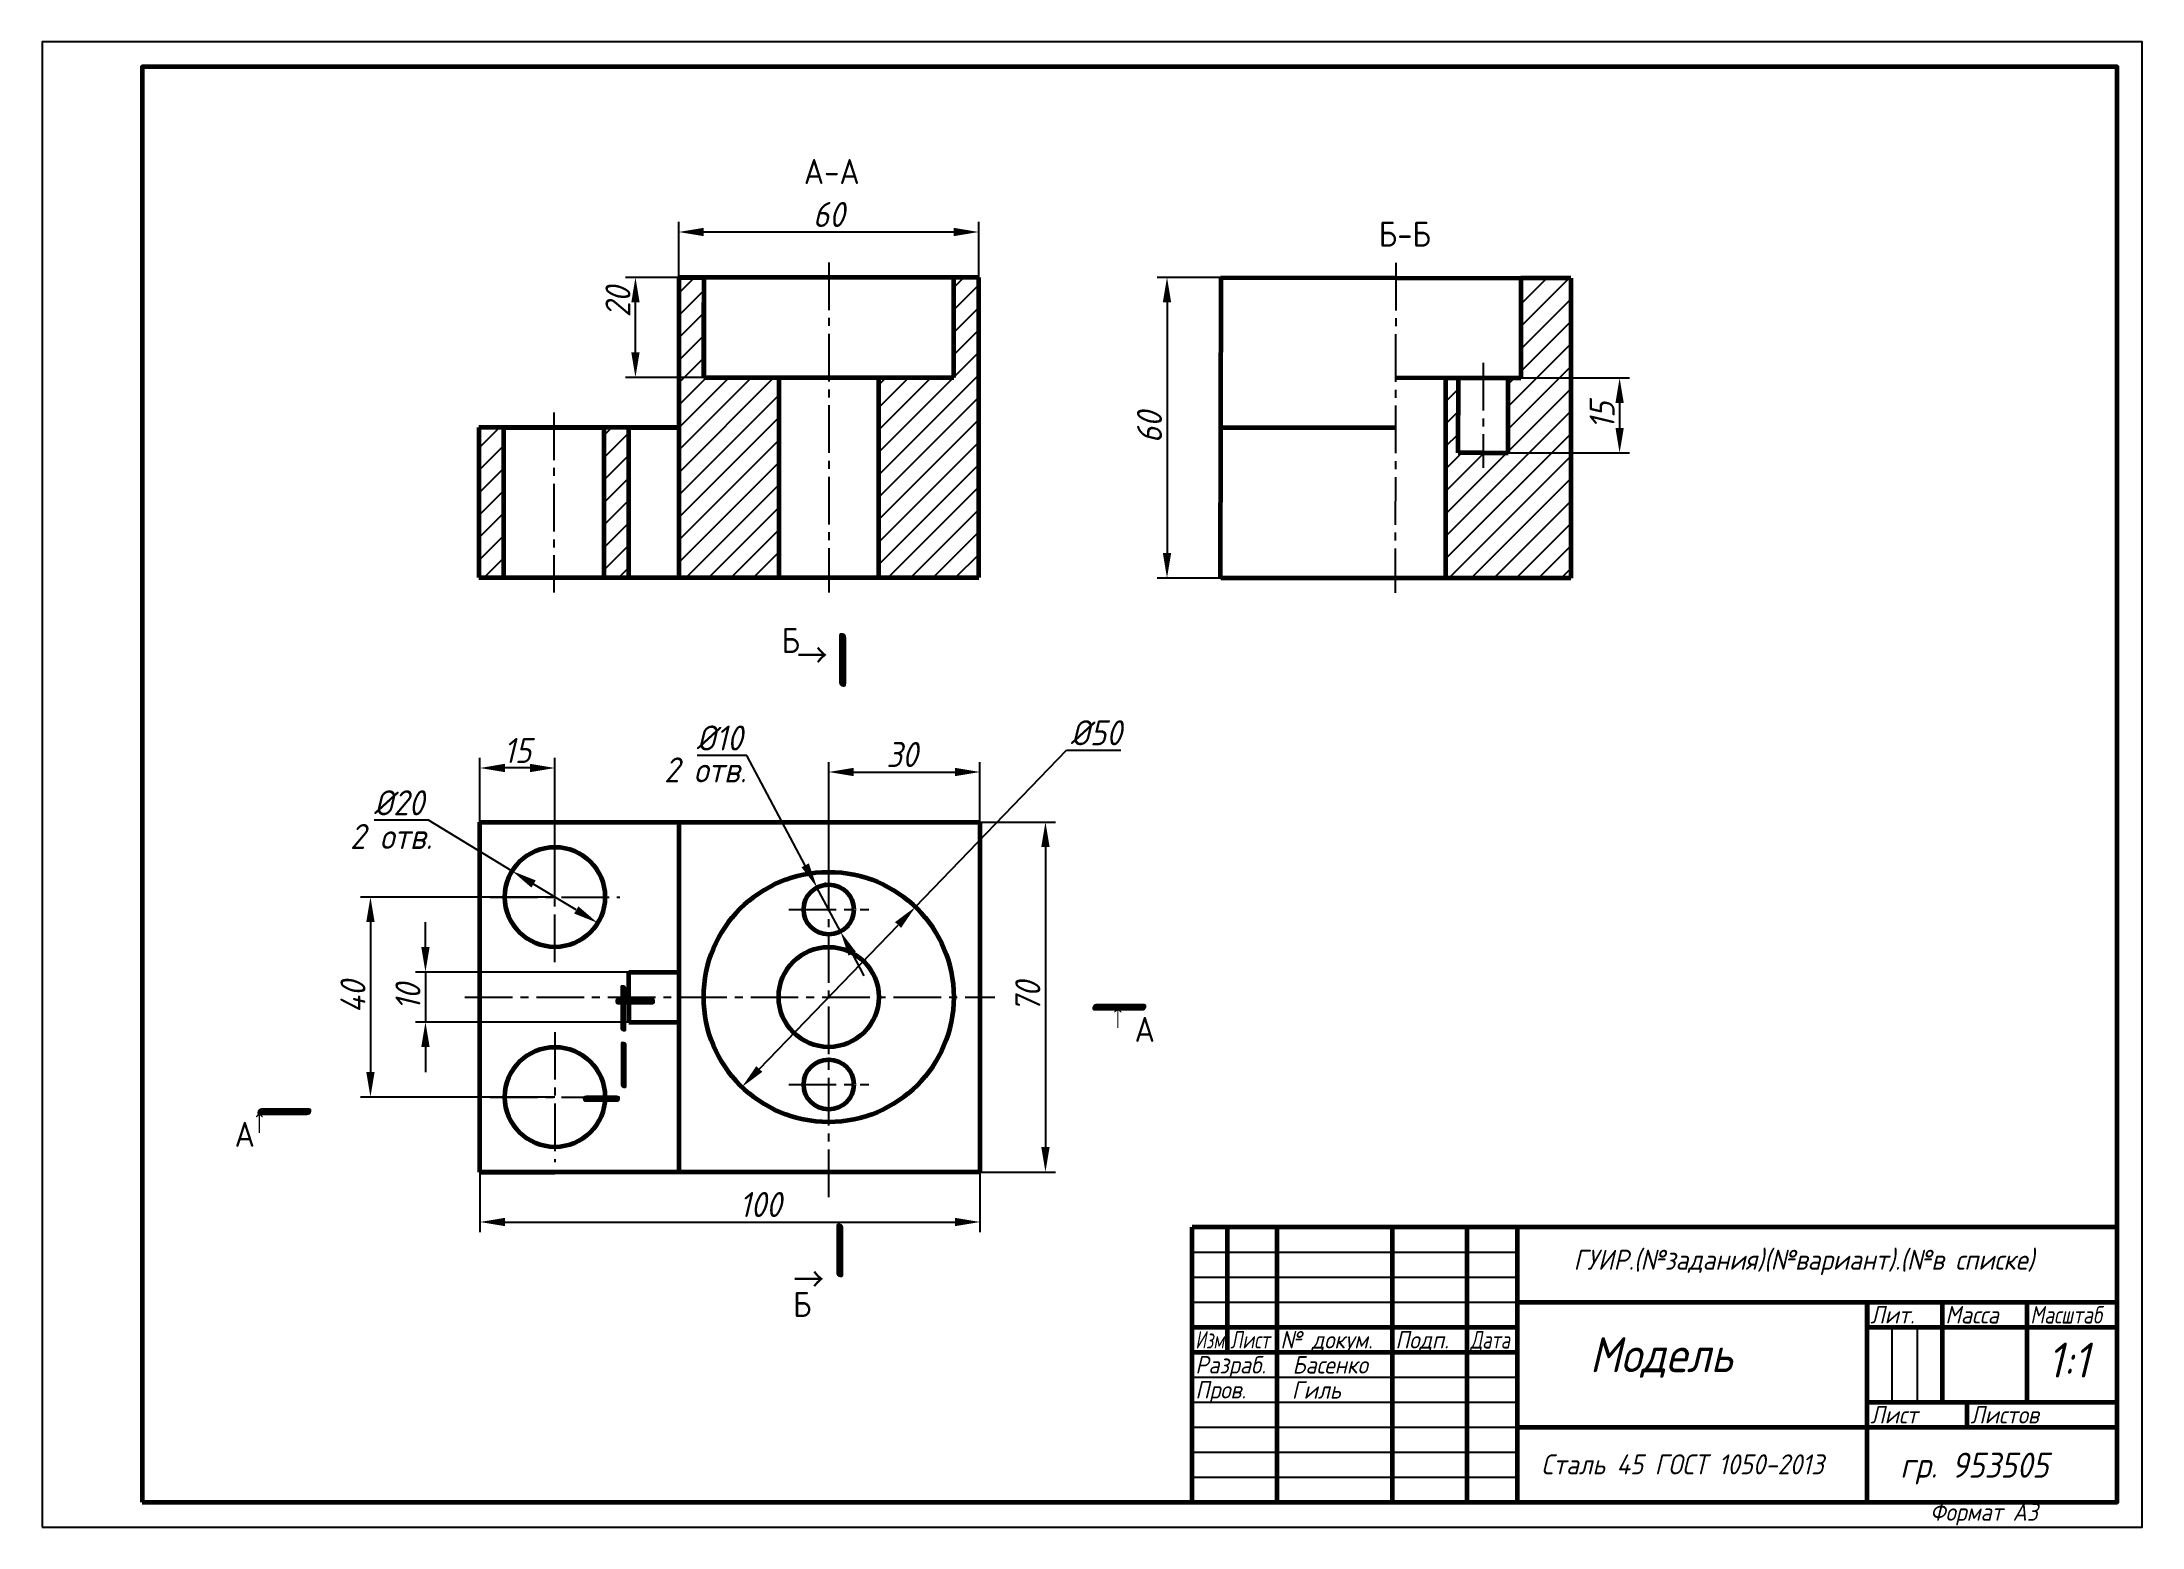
# Model space of a CAD drawing. Header units: millimetres. Extents: x 0 to 420, y 0 to 297.
import ezdxf

# ---------------------------------------------------------------- set-up
doc = ezdxf.new("R2010")
doc.units = ezdxf.units.MM
doc.header["$LTSCALE"] = 0.5
doc.linetypes.add('осевая2', pattern=[28.575, 19.05, -3.175, 3.175, -3.175])
doc.layers.get('0').update_dxf_attribs({"lineweight": 60})
doc.layers.get('Defpoints').update_dxf_attribs({"color": 5})
doc.layers.add('1-оси', color=1, linetype='осевая2')
doc.layers.add('3-размеры', color=6, linetype='Continuous')
doc.layers.add('2-штриховка', color=7, linetype='Continuous', true_color=0x00c7c7)
doc.layers.add('4-текст', color=7, linetype='Continuous', true_color=0x00ad00)
doc.styles.get("Standard").update_dxf_attribs({"font": 'isocpeui.ttf', "width": 0.9})
doc.dimstyles.new('Standart', dxfattribs={"dimtxt": 5, "dimasz": 5, "dimexe": 2, "dimexo": 0, "dimgap": 1, "dimtad": 1, "dimtoh": 1, "dimdec": 0, "dimtxsty": 'Standard', "dimcen": 2.5, "dimadec": 0, "dimazin": 0, "dimtfac": 1, "dimtdec": 0, "dimtmove": 0, "dimatfit": 3, "dimldrblk": 'DOTSMALL', "dimfxl": 1, "dimarcsym": 0})
pattern_1 = [(45, (36.69, -10), (-2.245064, 2.245064), [])]

# ---------------------------------------------------------------- blocks, each defined once
blk = doc.blocks.new('*D63')
at = {"layer": '3-размеры', "color": 0, "lineweight": -2, "transparency": 16777216}
for p, q in [((132.34, 249.92), (116.69, 249.92)), ((118.69, 234.92), (118.69, 244.92)), ((132.34, 229.92), (116.69, 229.92))]:
    blk.add_line(p, q, dxfattribs=at)
at = {"layer": '3-размеры', "color": 0, "transparency": 16777216}
for points in [[(117.86, 244.92), (119.52, 244.92), (118.69, 249.92)], [(117.86, 234.92), (119.52, 234.92), (118.69, 229.92)]]:
    blk.add_solid(points, dxfattribs=at)
at = {"layer": 'Defpoints', "color": 0, "transparency": 16777216}
for p in [(118.69, 249.92), (132.34, 249.92), (132.34, 229.92)]:
    blk.add_point(p, dxfattribs=at)
at = {"layer": '3-размеры', "color": 0, "transparency": 16777216, "insert": (115.19, 245), "char_height": 5, "attachment_point": 5, "rotation": 90}
blk.add_mtext('20', dxfattribs=at)
blk = doc.blocks.new('_DotSmall')
at = {"color": 0, "linetype": 'ByBlock', "const_width": 0.5}
blk.add_lwpolyline([(-0.0625, 0, 1), (0.0625, 0, 1)], format="xyb", close=True, dxfattribs=at)
blk = doc.blocks.new('*D64')
at = {"layer": '3-размеры', "color": 0, "lineweight": -2, "transparency": 16777216}
for p, q in [((127.34, 249.92), (127.34, 261)), ((187.34, 249.92), (187.34, 261)), ((132.34, 259), (182.34, 259))]:
    blk.add_line(p, q, dxfattribs=at)
at = {"layer": '3-размеры', "color": 0, "transparency": 16777216}
for points in [[(132.34, 259.83), (132.34, 258.17), (127.34, 259)], [(182.34, 259.83), (182.34, 258.17), (187.34, 259)]]:
    blk.add_solid(points, dxfattribs=at)
at = {"layer": 'Defpoints', "color": 0, "transparency": 16777216}
for p in [(187.34, 259), (127.34, 249.92), (187.34, 249.92)]:
    blk.add_point(p, dxfattribs=at)
at = {"layer": '3-размеры', "color": 0, "transparency": 16777216, "insert": (157.34, 262.5), "char_height": 5, "attachment_point": 5}
blk.add_mtext('60', dxfattribs=at)
blk = doc.blocks.new('*D65')
at = {"layer": '3-размеры', "color": 0, "lineweight": -2, "transparency": 16777216}
for p, q in [((102.59, 126), (63.69, 126)), ((65.69, 121), (65.69, 91)), ((102.59, 86), (63.69, 86))]:
    blk.add_line(p, q, dxfattribs=at)
at = {"layer": '3-размеры', "color": 0, "transparency": 16777216}
for points in [[(64.86, 121), (66.52, 121), (65.69, 126)], [(64.86, 91), (66.52, 91), (65.69, 86)]]:
    blk.add_solid(points, dxfattribs=at)
at = {"layer": 'Defpoints', "color": 0, "transparency": 16777216}
for p in [(102.59, 126), (65.69, 86), (102.59, 86)]:
    blk.add_point(p, dxfattribs=at)
at = {"layer": '3-размеры', "color": 0, "transparency": 16777216, "insert": (62.19, 106), "char_height": 5, "attachment_point": 5, "rotation": 90}
blk.add_mtext('40', dxfattribs=at)
blk = doc.blocks.new('*D66')
at = {"layer": '3-размеры', "color": 0, "lineweight": -2, "transparency": 16777216}
for p, q in [((187.59, 141), (202.69, 141)), ((200.69, 136), (200.69, 76)), ((187.59, 71), (202.69, 71))]:
    blk.add_line(p, q, dxfattribs=at)
at = {"layer": '3-размеры', "color": 0, "transparency": 16777216}
for points in [[(199.86, 136), (201.52, 136), (200.69, 141)], [(199.86, 76), (201.52, 76), (200.69, 71)]]:
    blk.add_solid(points, dxfattribs=at)
at = {"layer": 'Defpoints', "color": 0, "transparency": 16777216}
for p in [(187.59, 141), (187.59, 71), (200.69, 71)]:
    blk.add_point(p, dxfattribs=at)
at = {"layer": '3-размеры', "color": 0, "transparency": 16777216, "insert": (197.16, 106), "char_height": 5, "attachment_point": 5, "rotation": 90}
blk.add_mtext('70', dxfattribs=at)
blk = doc.blocks.new('*D67')
at = {"layer": '3-размеры', "color": 0, "lineweight": -2, "transparency": 16777216}
for p, q in [((87.59, 71), (87.59, 59)), ((187.59, 71), (187.59, 59)), ((92.59, 61), (182.59, 61))]:
    blk.add_line(p, q, dxfattribs=at)
at = {"layer": '3-размеры', "color": 0, "transparency": 16777216}
for points in [[(92.59, 61.83), (92.59, 60.17), (87.59, 61)], [(182.59, 61.83), (182.59, 60.17), (187.59, 61)]]:
    blk.add_solid(points, dxfattribs=at)
at = {"layer": 'Defpoints', "color": 0, "transparency": 16777216}
for p in [(87.59, 71), (187.59, 71), (187.59, 61)]:
    blk.add_point(p, dxfattribs=at)
at = {"layer": '3-размеры', "color": 0, "transparency": 16777216, "insert": (143.69, 64.5), "char_height": 5, "attachment_point": 5}
blk.add_mtext('100', dxfattribs=at)
blk = doc.blocks.new('*D68')
at = {"layer": '3-размеры', "color": 0, "lineweight": -2, "transparency": 16777216}
for p, q in [((76.69, 116), (76.69, 121)), ((117.34, 111), (74.69, 111)), ((76.69, 111), (76.69, 101)), ((117.34, 101), (74.69, 101)), ((76.69, 96), (76.69, 91))]:
    blk.add_line(p, q, dxfattribs=at)
at = {"layer": '3-размеры', "color": 0, "transparency": 16777216}
for points in [[(75.86, 116), (77.52, 116), (76.69, 111)], [(75.86, 96), (77.52, 96), (76.69, 101)]]:
    blk.add_solid(points, dxfattribs=at)
at = {"layer": 'Defpoints', "color": 0, "transparency": 16777216}
for p in [(117.34, 111), (76.69, 101), (117.34, 101)]:
    blk.add_point(p, dxfattribs=at)
at = {"layer": '3-размеры', "color": 0, "transparency": 16777216, "insert": (73.19, 106), "char_height": 5, "attachment_point": 5, "rotation": 90}
blk.add_mtext('10', dxfattribs=at)
blk = doc.blocks.new('*D70')
at = {"layer": '3-размеры', "color": 0, "lineweight": -2, "transparency": 16777216}
for p, q in [((157.34, 123.5), (157.34, 153)), ((187.59, 123.5), (187.59, 153)), ((162.34, 151), (182.59, 151))]:
    blk.add_line(p, q, dxfattribs=at)
at = {"layer": '3-размеры', "color": 0, "transparency": 16777216}
for points in [[(162.34, 151.83), (162.34, 150.17), (157.34, 151)], [(182.59, 151.83), (182.59, 150.17), (187.59, 151)]]:
    blk.add_solid(points, dxfattribs=at)
at = {"layer": 'Defpoints', "color": 0, "transparency": 16777216}
for p in [(187.59, 151), (157.34, 123.5), (187.59, 123.5)]:
    blk.add_point(p, dxfattribs=at)
at = {"layer": '3-размеры', "color": 0, "transparency": 16777216, "insert": (172, 154.5), "char_height": 5, "attachment_point": 5}
blk.add_mtext('30', dxfattribs=at)
blk = doc.blocks.new('*D74')
at = {"layer": '3-размеры', "color": 0, "lineweight": -2, "transparency": 16777216}
for p, q in [((174.68, 124.01), (204.88, 155.35)), ((204.88, 155.35), (215.77, 155.35)), ((174.68, 124.01), (173.24, 125.39)), ((143.46, 91.6), (171.21, 120.4)), ((139.99, 87.99), (138.55, 89.38))]:
    blk.add_line(p, q, dxfattribs=at)
at = {"layer": '3-размеры', "color": 0, "transparency": 16777216}
for points in [[(170.61, 120.98), (171.81, 119.83), (174.68, 124.01)], [(142.86, 92.17), (144.06, 91.02), (139.99, 87.99)]]:
    blk.add_solid(points, dxfattribs=at)
at = {"layer": 'Defpoints', "color": 0, "transparency": 16777216}
for p in [(174.68, 124.01), (174.68, 124.01), (139.99, 87.99)]:
    blk.add_point(p, dxfattribs=at)
at = {"layer": '3-размеры', "color": 0, "transparency": 16777216, "insert": (210.82, 158.85), "char_height": 5, "attachment_point": 5}
blk.add_mtext('%%C50', dxfattribs=at)
blk = doc.blocks.new('*D77')
at = {"layer": '3-размеры', "color": 0, "lineweight": -2, "transparency": 16777216}
for p, q in [((87.59, 126), (87.59, 153.8)), ((97.59, 151.8), (92.59, 151.8)), ((102.59, 126), (102.59, 153.8))]:
    blk.add_line(p, q, dxfattribs=at)
at = {"layer": '3-размеры', "color": 0, "transparency": 16777216}
for points in [[(92.59, 152.64), (92.59, 150.97), (87.59, 151.8)], [(97.59, 152.64), (97.59, 150.97), (102.59, 151.8)]]:
    blk.add_solid(points, dxfattribs=at)
at = {"layer": 'Defpoints', "color": 0, "transparency": 16777216}
for p in [(87.59, 151.8), (87.59, 126), (102.59, 126)]:
    blk.add_point(p, dxfattribs=at)
at = {"layer": '3-размеры', "color": 0, "transparency": 16777216, "insert": (95.09, 155.3), "char_height": 5, "attachment_point": 5}
blk.add_mtext('15', dxfattribs=at)
blk = doc.blocks.new('*D80')
at = {"layer": '3-размеры', "color": 0, "lineweight": -2, "transparency": 16777216}
for p, q in [((77.33, 141.34), (66.43, 141.34)), ((94.04, 131.19), (77.33, 141.34)), ((94.17, 131.39), (93, 129.48)), ((106.86, 123.41), (98.32, 128.59)), ((111.26, 121.01), (110.09, 119.1))]:
    blk.add_line(p, q, dxfattribs=at)
at = {"layer": '3-размеры', "color": 0, "transparency": 16777216}
for points in [[(98.75, 129.31), (97.88, 127.88), (94.04, 131.19)], [(107.29, 124.12), (106.43, 122.69), (111.13, 120.81)]]:
    blk.add_solid(points, dxfattribs=at)
at = {"layer": 'Defpoints', "color": 0, "transparency": 16777216}
for p in [(94.04, 131.19), (94.17, 131.39), (111.26, 121.01)]:
    blk.add_point(p, dxfattribs=at)
at = {"layer": '3-размеры', "color": 0, "transparency": 16777216, "insert": (71.38, 144.84), "char_height": 5, "attachment_point": 5}
blk.add_mtext('%%C20', dxfattribs=at)
blk = doc.blocks.new('*D82')
at = {"layer": '3-размеры', "color": 0, "lineweight": -2, "transparency": 16777216}
for p, q in [((140.96, 154.3), (131, 154.3)), ((152.64, 132.33), (140.96, 154.3)), ((154.99, 127.91), (156.76, 128.85)), ((159.69, 119.09), (154.99, 127.91)), ((159.69, 119.09), (161.45, 120.02)), ((162.03, 114.67), (164.38, 110.26))]:
    blk.add_line(p, q, dxfattribs=at)
at = {"layer": '3-размеры', "color": 0, "transparency": 16777216}
for points in [[(153.38, 132.72), (151.91, 131.94), (154.99, 127.91)], [(162.77, 115.06), (161.3, 114.28), (159.69, 119.09)]]:
    blk.add_solid(points, dxfattribs=at)
at = {"layer": 'Defpoints', "color": 0, "transparency": 16777216}
for p in [(154.99, 127.91), (154.99, 127.91), (159.69, 119.09)]:
    blk.add_point(p, dxfattribs=at)
at = {"layer": '3-размеры', "color": 0, "transparency": 16777216, "insert": (135.48, 157.8), "char_height": 5, "attachment_point": 5}
blk.add_mtext('%%C10', dxfattribs=at)
blk = doc.blocks.new('*D92')
at = {"layer": '3-размеры', "color": 0, "lineweight": -2, "transparency": 16777216}
for p, q in [((293.21, 229.8), (317.52, 229.8)), ((315.52, 224.8), (315.52, 219.83)), ((293.24, 214.83), (317.52, 214.83))]:
    blk.add_line(p, q, dxfattribs=at)
at = {"layer": '3-размеры', "color": 0, "transparency": 16777216}
for points in [[(314.69, 224.8), (316.36, 224.8), (315.52, 229.8)], [(314.69, 219.83), (316.36, 219.83), (315.52, 214.83)]]:
    blk.add_solid(points, dxfattribs=at)
at = {"layer": 'Defpoints', "color": 0, "transparency": 16777216}
for p in [(293.21, 229.8), (293.24, 214.83), (315.52, 214.83)]:
    blk.add_point(p, dxfattribs=at)
at = {"layer": '3-размеры', "color": 0, "transparency": 16777216, "insert": (312.02, 222.32), "char_height": 5, "attachment_point": 5, "rotation": 90}
blk.add_mtext('15', dxfattribs=at)
blk = doc.blocks.new('*D93')
at = {"layer": '3-размеры', "color": 0, "lineweight": -2, "transparency": 16777216}
for p, q in [((235.76, 249.92), (223, 249.92)), ((225, 244.92), (225, 194.78)), ((235.76, 189.78), (223, 189.78))]:
    blk.add_line(p, q, dxfattribs=at)
at = {"layer": '3-размеры', "color": 0, "transparency": 16777216}
for points in [[(224.17, 244.92), (225.83, 244.92), (225, 249.92)], [(224.17, 194.78), (225.83, 194.78), (225, 189.78)]]:
    blk.add_solid(points, dxfattribs=at)
at = {"layer": 'Defpoints', "color": 0, "transparency": 16777216}
for p in [(235.76, 249.92), (225, 189.78), (235.76, 189.78)]:
    blk.add_point(p, dxfattribs=at)
at = {"layer": '3-размеры', "color": 0, "transparency": 16777216, "insert": (221.5, 219.92), "char_height": 5, "attachment_point": 5, "rotation": 90}
blk.add_mtext('60', dxfattribs=at)

msp = doc.modelspace()

# ---------------------------------------------------------------- hatches: boundary and pattern name
at = {"layer": '2-штриховка'}
h = msp.add_hatch(dxfattribs=at)
h.set_pattern_fill('ANSI31', color=256)
h.set_pattern_definition(pattern_1)
h.paths.add_polyline_path([(147.34, 229.92), (132.34, 229.92), (132.34, 244.92), (132.34, 249.92), (127.34, 249.92), (127.34, 219.92), (127.34, 189.92), (147.34, 189.92)])
h.paths.add_polyline_path([(187.34, 234.92), (187.34, 249.92), (182.34, 249.92), (182.34, 229.92), (167.34, 229.92), (167.34, 189.92), (187.34, 189.92)])
h.paths.add_polyline_path([(305.76, 249.78), (295.76, 249.78), (295.76, 229.78), (293.21, 229.78), (293.24, 214.83), (288.24, 214.83), (283.24, 214.83), (283.27, 229.8), (280.72, 229.81), (280.72, 189.78), (305.76, 189.78)])
h = msp.add_hatch(dxfattribs=at)
h.set_pattern_fill('ANSI31', color=256)
h.set_pattern_definition(pattern_1)
h.paths.add_polyline_path([(117.34, 219.92), (112.34, 219.92), (112.34, 189.92), (117.34, 189.92)])
h.paths.add_polyline_path([(92.34, 219.92), (87.34, 219.92), (87.34, 189.92), (92.34, 189.92)])

# ---------------------------------------------------------------- linework, layer by layer
for p, q in [((127.34, 249.92), (127.34, 219.92)), ((187.34, 249.92), (127.34, 249.92)), ((127.34, 249.92), (132.34, 249.92)), ((132.34, 249.92), (132.34, 229.92)), ((182.34, 229.92), (182.34, 249.92)), ((187.34, 234.92), (187.34, 249.92)), ((235.76, 249.92), (235.64, 189.92)), ((235.76, 249.92), (305.76, 249.78)), ((305.76, 249.78), (295.76, 249.78)), ((295.76, 249.78), (295.76, 229.78)), ((305.76, 249.78), (305.76, 189.78)), ((132.34, 229.92), (132.34, 244.92)), ((187.34, 189.92), (187.34, 234.92)), ((132.34, 229.92), (147.34, 229.92)), ((147.34, 229.92), (147.34, 189.92)), ((147.34, 229.92), (167.34, 229.92)), ((167.34, 189.92), (167.34, 229.92)), ((167.34, 229.92), (182.34, 229.92)), ((295.76, 229.78), (270.72, 229.83)), ((280.72, 229.83), (280.72, 189.78)), ((280.72, 229.83), (295.76, 229.83)), ((283.24, 214.83), (283.27, 229.8)), ((293.24, 214.83), (293.21, 229.8)), ((127.34, 219.92), (87.34, 219.92)), ((87.34, 219.92), (87.34, 189.92)), ((92.34, 189.92), (92.34, 219.92)), ((92.34, 219.92), (94.34, 219.92)), ((92.34, 219.92), (112.34, 219.92)), ((94.34, 219.92), (96.34, 219.92)), ((112.34, 219.92), (112.34, 189.92)), ((117.34, 189.92), (117.34, 219.92)), ((117.34, 219.92), (127.34, 219.92)), ((127.34, 219.92), (127.34, 189.92)), ((235.7, 219.92), (270.7, 219.92)), ((288.24, 214.83), (283.24, 214.83)), ((288.24, 214.83), (293.24, 214.83)), ((87.34, 189.92), (187.34, 189.92)), ((87.34, 189.92), (87.84, 189.92)), ((87.34, 189.92), (92.34, 189.92)), ((112.34, 189.92), (117.34, 189.92)), ((147.34, 189.92), (167.34, 189.92)), ((305.76, 189.78), (235.76, 189.78)), ((87.59, 141), (187.59, 141)), ((87.59, 71), (87.59, 141)), ((87.59, 141), (102.59, 141)), ((127.34, 141), (127.34, 71)), ((187.59, 141), (187.59, 71)), ((117.34, 106), (117.34, 111)), ((117.34, 111), (127.34, 111)), ((117.34, 106), (117.34, 101)), ((117.34, 101), (127.34, 101)), ((187.59, 71), (87.59, 71)), ((87.59, 71), (102.59, 71)), ((365, 45), (365, 40))]:
    msp.add_line(p, q)
at = {"lineweight": 60}
for p, q in [((415, 60), (230, 60)), ((230, 5), (230, 60)), ((237, 60), (237, 35)), ((247, 5), (247, 60)), ((270, 60), (270, 5)), ((285, 5), (285, 60)), ((295, 60), (295, 5)), ((295, 45), (415, 45)), ((365, 5), (365, 45)), ((380, 45), (380, 25)), ((397, 25), (397, 45)), ((230, 40), (295, 40)), ((365, 40), (415, 40)), ((230, 35), (295, 35)), ((365, 25), (415, 25)), ((385, 20), (385, 25)), ((295, 20), (415, 20))]:
    msp.add_line(p, q, dxfattribs=at)
at = {"lineweight": -3}
for p, q in [((230, 55), (295, 55)), ((230, 50), (295, 50)), ((230, 45), (295, 45)), ((370, 25), (370, 40)), ((375, 40), (375, 25)), ((230, 30), (295, 30)), ((230, 25), (295, 25)), ((230, 20), (295, 20)), ((230, 15), (295, 15)), ((230, 10), (295, 10))]:
    msp.add_line(p, q, dxfattribs=at)
at = {"lineweight": 60}
msp.add_lwpolyline([(20, 5), (415, 5), (415, 292), (20, 292)], close=True, dxfattribs=at)
for centre, radius in [((102.59, 126), 10), ((157.34, 106), 25), ((157.34, 123.5), 5), ((157.34, 106), 10), ((102.59, 86), 10), ((157.34, 88.5), 5)]:
    msp.add_circle(centre, radius)
at = {"layer": '1-оси'}
for p, q in [((157.34, 252.92), (157.34, 186.92)), ((270.76, 252.85), (270.63, 186.85)), ((288.24, 232.83), (288.24, 211.83)), ((102.34, 222.92), (102.34, 186.92)), ((157.34, 66), (157.34, 144)), ((102.59, 113), (102.59, 139)), ((89.59, 126), (115.59, 126)), ((149.34, 123.5), (165.34, 123.5)), ((84.59, 106), (190.59, 106)), ((102.59, 99), (102.59, 73)), ((149.34, 88.5), (165.34, 88.5)), ((89.59, 86), (115.59, 86))]:
    msp.add_line(p, q, dxfattribs=at)
at = {"layer": 'Defpoints'}
msp.add_lwpolyline([(0, 0), (420, 0), (420, 297), (0, 297)], close=True, dxfattribs=at)

# ---------------------------------------------------------------- texts
at = {"lineweight": -3, "width": 0.9}
msp.add_text('Формат А3', height=3.5, dxfattribs=at).set_placement((377.6, 1.25))
at = {"attachment_point": 1}
for s, width, insert, char_height in [('{\\fISOCPEUR|b0|i0|c204|p34;А-А}', 15, (152.37, 273.6), 5), ('{\\fISOCPEUR|b0|i0|c204|p34;Б-Б}', 33, (267.35, 261.08), 5), ('{\\fISOCPEUR|b0|i0|c204|p34;Б}', 5, (147.92, 179.82), 5), ('{\\fSimSun|b1|i0|c134|p2;→}', 22, (151.01, 176.83), 5), ('{\\fISOCPEUR|b0|i0|c204|p34;–}', 10, (113.69, 114.21), 15), ('—', 10, (207.69, 113), 15), ('{\\fMS PGothic|b0|i0|c128|p34;↑\\fMS PGothic|b0|i0|c0|p34; }', 13, (213.69, 105), 5), ('{\\fISOCPEUR|b0|i0|c204|p34;А}', 12, (218.53, 102.03), 5), ('{\\fISOCPEUR|b0|i0|c204|p34;–}', 10, (107.26, 94.09), 14), ('{\\fISOCPEUR|b0|i0|c204|p34;А}', 12, (38.53, 81.04), 5), ('{\\fMS PGothic|b0|i0|c128|p34;↑}', 13, (42, 84), 5), ('—', 10, (40.7, 92.12), 15), ('{\\fSimSun|b1|i0|c134|p2;→}', 22, (150.31, 52.04), 5), ('{\\fISOCPEUR|b0|i0|c204|p34;Б}', 5, (150.21, 47.03), 5)]:
    msp.add_mtext_dynamic_manual_height_columns(s, width=width, gutter_width=25, heights=[0], dxfattribs=dict(at, insert=insert, char_height=char_height))
at = {"attachment_point": 1, "rotation": 90}
for width, insert, char_height in [(15, (151.07, 165.64), 15), (10, (108.43, 97), 13), (10, (108.5, 85.67), 13), (10, (150.51, 47.55), 15)]:
    msp.add_mtext_dynamic_manual_height_columns('—', width=width, gutter_width=25, heights=[0], dxfattribs=dict(at, insert=insert, char_height=char_height))
at = {"layer": '3-размеры', "char_height": 5, "attachment_point": 1}
for insert in [(124.43, 153.92), (61.61, 140.61)]:
    msp.add_mtext('2\\~отв.', dxfattribs=dict(at, insert=insert))
at = {"layer": '4-текст', "lineweight": -3}
for s, width, p in [('Лит.', 0.9, (365.67, 40.7)), ('Масса', 0.9, (380.67, 40.7)), ('Масштаб', 0.8, (397.67, 40.7)), ('Изм.', 0.7, (230.67, 35.7)), ('Лист', 0.75, (237.67, 35.7)), ('№ докум.', 0.9, (247.67, 35.7)), ('Подп.', 0.9, (270.67, 35.7)), ('Дата', 0.75, (285.67, 35.7)), ('Разраб.', 0.9, (230.67, 30.7)), ('Пров.', 0.9, (230.67, 25.7)), ('Лист', 0.9, (365.67, 20.7)), ('Листов', 0.9, (385.67, 20.7))]:
    msp.add_text(s, height=3.5, dxfattribs=dict(at, width=width)).set_placement(p)
at = {"layer": '4-текст', "attachment_point": 1}
for s, width, insert, char_height in [('ГУИР.(№задания)(№вариант).(№в\\~списке)', 17.3379, (306.31, 55.45), 4), ('Модель', 51.8044, (309.57, 37.96), 7), ('Басенко', 9.2908, (250.1, 34.19), 3.5), ('1:1', 29, (401.1, 36.88), 7), ('Гиль', 9.2501, (249.97, 29.16), 3.5), ('Сталь\\~45\\~ГОСТ\\~1050-2013', 33.233, (299.87, 14.53), 4), ('гр.\\~953505', 27.1518, (371.64, 14.87), 5)]:
    msp.add_mtext_dynamic_manual_height_columns(s, width=width, gutter_width=25, heights=[0], dxfattribs=dict(at, insert=insert, char_height=char_height))

# ---------------------------------------------------------------- dimensions: what is measured, and where the dimension line sits
at = {"layer": '3-размеры'}
for base, p1, p2, picture, middle in [((187.34, 259), (127.34, 249.92), (187.34, 249.92), '*D64', (157.34, 259)), ((87.59, 151.8), (102.59, 126), (87.59, 126), '*D77', (95.09, 151.8)), ((187.59, 151), (157.34, 123.5), (187.59, 123.5), '*D70', (172, 151)), ((187.59, 61), (87.59, 71), (187.59, 71), '*D67', (143.69, 61))]:
    dim = msp.add_linear_dim(base=base, p1=p1, p2=p2, dimstyle='Standart', dxfattribs=at)
    dim.commit()
    dim.dimension.update_dxf_attribs({"geometry": picture, "text_midpoint": middle, "dimtype": 160})
for base, p1, p2, picture, middle in [((118.69, 249.92), (132.34, 229.92), (132.34, 249.92), '*D63', (118.69, 245)), ((225, 189.78), (235.76, 249.92), (235.76, 189.78), '*D93', (225, 219.92)), ((315.52, 214.83), (293.21, 229.8), (293.24, 214.83), '*D92', (315.52, 222.32)), ((200.69, 71), (187.59, 141), (187.59, 71), '*D66', (200.69, 106)), ((65.69, 86), (102.59, 126), (102.59, 86), '*D65', (65.69, 106)), ((76.69, 101), (117.34, 111), (117.34, 101), '*D68', (76.69, 106))]:
    dim = msp.add_linear_dim(base=base, p1=p1, p2=p2, angle=90, dimstyle='Standart', dxfattribs=at)
    dim.commit()
    dim.dimension.update_dxf_attribs({"geometry": picture, "text_midpoint": middle, "dimtype": 160})
for base, p1, p2, angle, picture, middle in [((154.99, 127.91), (159.69, 119.09), (154.99, 127.91), 118.0017, '*D82', (135.48, 154.3)), ((174.68, 124.01), (139.99, 87.99), (174.68, 124.01), 46.0737, '*D74', (210.82, 155.35)), ((94.04, 131.19), (111.26, 121.01), (94.17, 131.39), 148.7294, '*D80', (71.38, 141.34))]:
    dim = msp.add_linear_dim(base=base, p1=p1, p2=p2, angle=angle, text='%%C<>', dimstyle='Standart', dxfattribs=at)
    dim.commit()
    dim.dimension.update_dxf_attribs({"geometry": picture, "text_midpoint": middle, "dimtype": 161})

doc.saveas('drawing.dxf')
